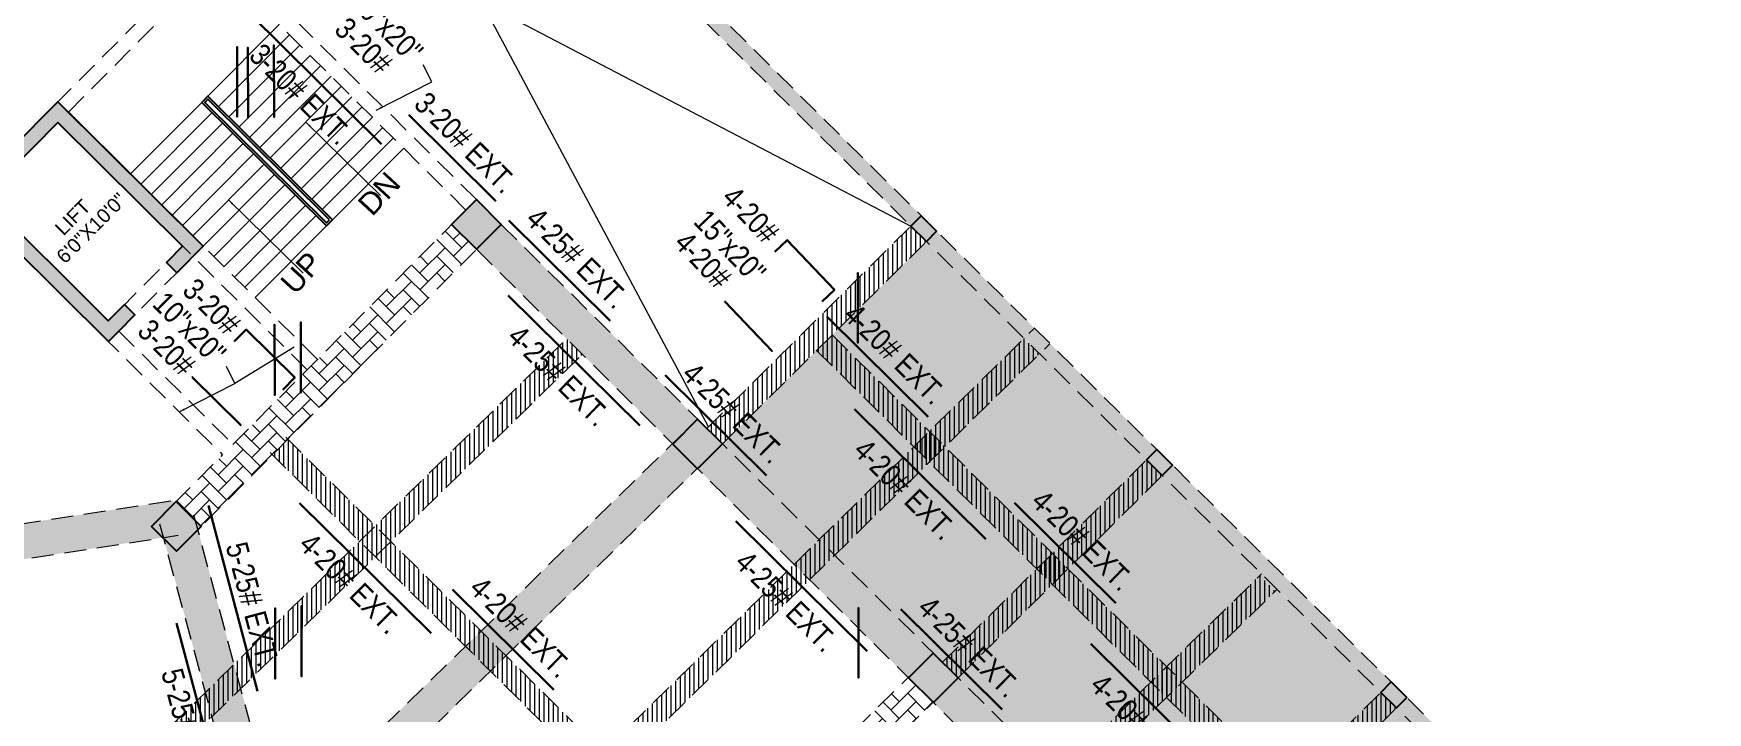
# Model space of a CAD drawing. Header units: inches. Extents: x -13956017 to 293115509, y -946740 to -305538.
# Drawn here: x 1184514 to 1185658, y -913931 to -913467 of the extents above; entities that cross this region are included whole.
import ezdxf

# ---------------------------------------------------------------- set-up
doc = ezdxf.new("R2010")
doc.units = ezdxf.units.IN
doc.header["$LTSCALE"] = 6
doc.linetypes.add('CONTINOUS', pattern=[2000000.0, 1000000.0, 1000000.0])
doc.linetypes.add('DASHED2', pattern=[0.375, 0.25, -0.125])
for name, color, linetype in [('A-CUTOUT', 3, 'CONTINOUS'), ('CELLING', 251, 'Continuous'), ('COLL SIZE', 160, 'Continuous'), ('DIM', 7, 'Continuous'), ('door', 5, 'Continuous'), ('E-WIRING', 251, 'Continuous'), ('FITTING', 24, 'Continuous'), ('TW', 5, 'Continuous')]:
    doc.layers.add(name, color=color, linetype=linetype)
for name, color, linetype, lineweight in [('column', 240, 'Continuous', 25), ('Hatch', 251, 'Continuous', 0), ('REINF', 5, 'Continuous', 30), ('v.b', 200, 'Continuous', 5), ('W', 250, 'Continuous', 5), ('wall', 7, 'Continuous', 30), ('wall new', 3, 'Continuous', 25)]:
    doc.layers.add(name, color=color, linetype=linetype, lineweight=lineweight)
doc.styles.add('ARI', font='arial.ttf')
doc.styles.add('IQ', font='ARIALN.TTF')
doc.dimstyles.new('Copy(2) of AA', dxfattribs={"dimtxt": 12, "dimasz": 4, "dimexe": 0.18, "dimexo": 0, "dimgap": 0.09, "dimtad": 0, "dimdec": 0, "dimzin": 0, "dimdsep": 46, "dimlunit": 3, "dimtxsty": 'ARI', "dimblk": 'OBLIQUE', "dimcen": 0.09, "dimclrd": 7, "dimclre": 7, "dimclrt": 7, "dimadec": 0, "dimazin": 0, "dimtfac": 1, "dimtdec": 0, "dimtofl": 0, "dimtmove": 0, "dimatfit": 3, "dimfxl": 1, "dimtolj": 1, "dimtzin": 0, "dimlwd": 5, "dimlwe": 5, "dimarcsym": 0})
pattern_1 = [(45, (44661.9175, -12869.1655), (0, 11.494727835), [24.384, -8.128]), (135, (44667.665, -12863.418), (1e-15, 11.494727835), [24.384, -8.128])]
pattern_2 = [(90, (53435.826, -12869.1655), (-3.175, 0), [])]
pattern_3 = [(0, (-27.8192783, 2.9401021), (0, 0.001397), [0.001016, -0.000381]), (90, (-27.8192783, 2.9401021), (-0.001397, 0), [0.001016, -0.000381])]

# ---------------------------------------------------------------- blocks, each defined once
blk = doc.blocks.new('_Oblique')
at = {"layer": 'DIM', "color": 0, "lineweight": -2}
blk.add_line((-0.5, -0.5), (0.5, 0.5), dxfattribs=at)
blk = doc.blocks.new('sdfdsf')
at = {"lineweight": -3}
blk.add_hatch(color=7, dxfattribs=at).paths.add_polyline_path([(23236.7, 14983.3), (23242.1, 14983.3), (23242.1, 15029.5), (23236.7, 15029.5)])
at = {"layer": 'Hatch'}
h = blk.add_hatch(dxfattribs=at)
h.set_pattern_fill('ANGLE', color=5, scale=0.0002)
h.set_pattern_definition(pattern_3)
h.paths.add_polyline_path([(23236.4, 15029.5), (23242.4, 15029.5), (23242.4, 15030.4), (23236.4, 15030.4)])
h = blk.add_hatch(dxfattribs=at)
h.set_pattern_fill('ANGLE', color=5, scale=0.0002)
h.set_pattern_definition(pattern_3)
h.paths.add_polyline_path([(23236.4, 14983.3), (23242.4, 14983.3), (23242.4, 14982.4), (23236.4, 14982.4)])
for p, q in [((23242.4, 15030.4), (23236.4, 14982.4)), ((23242.4, 14982.4), (23236.4, 15030.4))]:
    blk.add_line(p, q)
at = {"layer": 'CELLING', "color": 5}
for points in [[(23236.4, 14982.4), (23242.4, 14982.4), (23242.4, 15030.4), (23236.4, 15030.4)], [(23242.4, 15029.5), (23236.4, 15029.5), (23236.4, 15030.4), (23242.4, 15030.4)], [(23236.4, 15029.5), (23242.4, 15029.5), (23242.4, 15030.4), (23236.4, 15030.4)], [(23236.7, 14983.3), (23242.1, 14983.3), (23242.1, 15029.5), (23236.7, 15029.5)], [(23236.4, 14983.3), (23242.4, 14983.3), (23242.4, 14982.4), (23236.4, 14982.4)], [(23236.4, 14983.3), (23242.4, 14983.3), (23242.4, 14982.4), (23236.4, 14982.4)]]:
    blk.add_lwpolyline(points, close=True, dxfattribs=at)

msp = doc.modelspace()

# ---------------------------------------------------------------- hatches: boundary and pattern name
at = {"layer": 'A-CUTOUT', "lineweight": 0, "ltscale": 0.3}
h = msp.add_hatch(dxfattribs=at)
h.set_pattern_fill('AR-BRSTD', color=256, scale=0.08)
h.set_pattern_definition([(0, (44661.9175, -12869.1655), (0, 5.419344), []), (90, (44661.9175, -12869.1655), (-8.128, 5.419344), [5.419344, -5.419344])])
h.paths.add_polyline_path([(1184833.6, -913597.3), (1185551.4, -914310), (1185539.9, -914332.5), (1185534.5, -914327.1), (1184816.7, -913614.3)])
at = {"layer": 'COLL SIZE', "lineweight": 25, "ltscale": 100}
h = msp.add_hatch(color=256, dxfattribs=at)
h.dxf.hatch_style = 1
h.paths.add_polyline_path([(1185124.1, -913609.1), (1185113.4, -913598.5), (1185120.5, -913591.4), (1185131.1, -913602)])
h = msp.add_hatch(color=256, dxfattribs=at)
h.dxf.hatch_style = 1
h.paths.add_polyline_path([(1185285.2, -913769), (1185274.6, -913758.4), (1185281.6, -913751.3), (1185292.3, -913761.9)])
h = msp.add_hatch(color=256, dxfattribs=at)
h.dxf.hatch_style = 1
h.paths.add_polyline_path([(1185445.3, -913927.9), (1185434.6, -913917.3), (1185441.7, -913910.2), (1185452.3, -913920.8)])
at = {"layer": 'column', "ltscale": 10}
h = msp.add_hatch(color=256, dxfattribs=at)
h.dxf.hatch_style = 1
h.paths.add_polyline_path([(1184576.2, -913652.2), (1184565.1, -913663.3), (1184480, -913578.7), (1184530.7, -913527.6), (1184615.9, -913612.2), (1184604.8, -913623.3), (1184611.9, -913630.4), (1184630, -913612.1), (1184530.7, -913513.5), (1184465.8, -913578.8), (1184565.2, -913677.4), (1184572.2, -913670.3), (1184583.3, -913659.2)])
h = msp.add_hatch(color=256, dxfattribs=at)
h.dxf.hatch_style = 1
h.paths.add_polyline_path([(1184799.7, -913597.4), (1184816.6, -913580.4), (1184833.6, -913597.3), (1184816.7, -913614.3)])
h = msp.add_hatch(color=256, dxfattribs=at)
h.dxf.hatch_style = 1
h.paths.add_polyline_path([(1184950.8, -913747.5), (1184967.7, -913730.5), (1184984.8, -913747.4), (1184967.8, -913764.4)])
h = msp.add_hatch(color=256, dxfattribs=at)
h.dxf.hatch_style = 1
h.paths.add_polyline_path([(1184594.6, -913803.9), (1184611.5, -913786.9), (1184628.6, -913803.8), (1184611.7, -913820.8)])
h = msp.add_hatch(color=256, dxfattribs=at)
h.dxf.hatch_style = 1
h.paths.add_polyline_path([(1185111.9, -913907.4), (1185128.8, -913890.4), (1185145.8, -913907.3), (1185128.9, -913924.3)])
at = {"layer": 'door', "lineweight": 0, "ltscale": 0.3}
h = msp.add_hatch(dxfattribs=at)
h.set_pattern_fill('AR-HBONE', color=256, scale=0.08)
h.set_pattern_definition(pattern_1)
h.paths.add_polyline_path([(1184618.9, -913779.4), (1184799.7, -913597.4), (1184816.7, -913614.3), (1184628.6, -913803.8), (1184611.5, -913786.9)])
h = msp.add_hatch(dxfattribs=at)
h.set_pattern_fill('AR-HBONE', color=256, scale=0.08)
h.set_pattern_definition(pattern_1)
h.paths.add_polyline_path([(1184911.6, -913785.5), (1184950.8, -913747.5), (1184967.8, -913764.4), (1184675.7, -914050.5), (1184326.9, -914243.8), (1184169.6, -914330.9), (1183936.8, -914455.8), (1183234.3, -914744.6), (1183225.2, -914722.5), (1183925.5, -914434.7), (1184109.5, -914335.9), (1184260.3, -914253.2), (1184401.7, -914174.9), (1184656.3, -914033.8), (1184687, -914005.5)])
h = msp.add_hatch(dxfattribs=at)
h.set_pattern_fill('AR-HBONE', color=256, scale=0.08)
h.set_pattern_definition([(45, (53435.826, -12869.1655), (0, 11.494727835), [24.384, -8.128]), (135, (53441.5734, -12863.418), (1e-15, 11.494727835), [24.384, -8.128])])
h.paths.add_polyline_path([(1184509.6, -915153.6), (1184915.4, -914363.7), (1184843.9, -914211.4), (1184662.3, -914031.8), (1184602.9, -913811.4), (1184377.4, -913846.4), (1183940, -914088.7), (1183917.8, -914102.8), (1183716.8, -914243.8), (1183707.1, -914218.9), (1183902.2, -914082.2), (1184370.5, -913822.8), (1184609.2, -913786.2), (1184624.6, -913799.8), (1184683.8, -914019.3), (1184860.5, -914194.7), (1184864.6, -914199.1), (1184940.5, -914367.4), (1184530.9, -915164.6)])
h = msp.add_hatch(dxfattribs=at)
h.set_pattern_fill('AR-HBONE', color=256, scale=0.08)
h.set_pattern_definition(pattern_1)
h.paths.add_polyline_path([(1184839.5, -914173.9), (1185111.9, -913907.4), (1185128.7, -913924.1), (1184856.5, -914190.8)])
at = {"layer": 'FITTING', "lineweight": 0, "ltscale": 0.3}
h = msp.add_hatch(dxfattribs=at)
h.set_pattern_fill('ANSI31', color=256, angle=45)
h.set_pattern_definition(pattern_2)
h.paths.add_polyline_path([(1184994.1, -913738.1), (1185124.1, -913609.1), (1185113.5, -913598.4), (1184974.1, -913736.8), (1184984.8, -913747.3)])
h = msp.add_hatch(dxfattribs=at)
h.set_pattern_fill('ANSI31', color=256, angle=45)
h.set_pattern_definition(pattern_2)
h.paths.add_polyline_path([(1184852.2, -913701.1), (1184878.3, -913675.5), (1184889, -913686.4), (1184602.8, -913966.4), (1184604.4, -913949.3), (1184601.7, -913946.5)])
h = msp.add_hatch(dxfattribs=at)
h.set_pattern_fill('ANSI31', color=256, angle=45)
h.set_pattern_definition([(90, (53512.9994, -12947.939), (-3.175, 0), [])])
h.paths.add_polyline_path([(1184772.8, -914107.6), (1185201.5, -913685.8), (1185190.8, -913675.2), (1184762.1, -914097.1)])
h = msp.add_hatch(dxfattribs=at)
h.set_pattern_fill('ANSI31', color=256, angle=45)
h.set_pattern_definition(pattern_2)
h.paths.add_polyline_path([(1185064, -913677.1), (1185602.1, -914211.4), (1185594.9, -914225.4), (1185049.1, -913683.5), (1185059.8, -913672.9)])
h = msp.add_hatch(dxfattribs=at)
h.set_pattern_fill('ANSI31', color=256, angle=45)
h.set_pattern_definition(pattern_2)
h.paths.add_polyline_path([(1184693.4, -913770.9), (1184677.2, -913754.8), (1184687.8, -913744.2), (1185144.5, -914197.7), (1185133.5, -914207.9)])
h = msp.add_hatch(dxfattribs=at)
h.set_pattern_fill('ANSI31', color=256, angle=45)
h.set_pattern_definition([(90, (53596.9025, -13029.1136), (-3.175, 0), [])])
h.paths.add_polyline_path([(1185155.2, -913898.1), (1185285.2, -913769), (1185274.6, -913758.4), (1185135.2, -913896.7), (1185145.9, -913907.3)])
h = msp.add_hatch(dxfattribs=at)
h.set_pattern_fill('ANSI31', color=256, angle=45)
h.set_pattern_definition([(90, (53674.2394, -13108.19), (-3.175, 0), [])])
h.paths.add_polyline_path([(1184907.5, -914293.9), (1185362.5, -913848.1), (1185351.9, -913837.4), (1184900.9, -914279.3)])
h = msp.add_hatch(dxfattribs=at)
h.set_pattern_fill('ANSI31', color=256, angle=45)
h.set_pattern_definition([(90, (53756.9727, -13188.0572), (-3.175, 0), [])])
h.paths.add_polyline_path([(1185315.2, -914057), (1185445.2, -913928), (1185434.7, -913917.3), (1185295.3, -914055.7), (1185305.9, -914066.2)])
at = {"layer": 'wall', "lineweight": 5, "ltscale": 6}
h = msp.add_hatch(dxfattribs=at)
h.set_pattern_fill('AR-HBONE', color=252, scale=0.09)
h.set_pattern_definition([(45, (11759.273, -12731.987), (0, 12.931568814), [27.432, -9.144]), (135, (11765.739, -12725.521), (1e-15, 12.931568814), [27.432, -9.144])])
h.paths.add_polyline_path([(1184821.2, -915485.9), (1185456.4, -914249.5), (1185467, -914226.2), (1184984.8, -913747.4), (1185124.1, -913609.1), (1185645.5, -914126.7), (1184927.3, -915524.6), (1184801.3, -915524.6)])
at = {"layer": 'wall new', "lineweight": 9, "ltscale": 6}
h = msp.add_hatch(dxfattribs=at)
h.set_pattern_fill('AR-CONC', color=256, scale=0.06)
h.set_pattern_definition([(50, (63172.558, -12869.1655), (10.93108014, -0.95634513), [1.143, -12.573]), (355, (63172.558, -12869.165), (-2.114605285, 11.46341071), [0.9144, -10.05843505]), (100.4514447, (63173.469, -12869.245), (8.816474825, 10.507065115), [0.97140053, -10.68541468]), (46.1842, (63172.558, -12866.117), (16.26474245, -2.52253968), [1.7145, -18.8595]), (96.6355576, (63173.913, -12866.328), (14.24424804, 14.84556748), [1.45710139, -16.02813649]), (351.1841512, (63172.558, -12866.117), (14.24424804, 14.84556748), [1.37159802, -15.08758392]), (21, (63174.082, -12866.8795), (9.096863476, -6.13591189), [1.143, -12.573]), (326, (63174.082, -12866.88), (3.7081217, 11.05127797), [0.9144, -10.0584]), (71.451445, (63174.84, -12867.391), (12.80498516, 4.91536613), [0.97140053, -10.68539626]), (37.5, (63172.5577, -12869.1655), (0.185316195, 5.073302332), [0, -9.93648, 0, -10.2108, 0, -10.0965]), (7.5, (63172.5577, -12869.1655), (4.00917975, 6.01083449), [0, -5.82168, 0, -9.70788, 0, -3.8481]), (327.5, (63169.159, -12869.1655), (8.13543571, -0.34372464), [0, -3.81, 0, -11.8872, 0, -15.7734]), (317.5, (63167.635, -12869.1655), (8.887750883, 1.525589462), [0, -4.953, 0, -7.89432, 0, -11.2014])])
h.paths.add_polyline_path([(1184368.2, -915533.4), (1184499.3, -915551.8), (1184608, -915545.5), (1184722.6, -915538.9), (1184796.1, -915534.6), (1184933.4, -915534.6), (1185657.8, -914124.9), (1184527.2, -913002.2), (1183874.6, -913269.7), (1183933.8, -913413.2), (1182845.6, -913858.7), (1183570.9, -915630.7), (1183888.1, -915567.7), (1184187.7, -915508.1)])
h.paths.add_polyline_path([(1184369.5, -915523.5), (1184499.7, -915541.7), (1184607.4, -915535.5), (1184722.1, -915528.9), (1184795.8, -915524.6), (1184927.3, -915524.6), (1185645.6, -914126.8), (1184524.9, -913014), (1183887.6, -913275.2), (1183946.9, -913418.7), (1182858.7, -913864.1), (1183578, -915621.5), (1183885.7, -915557.5), (1184185.7, -915497.8)], flags=16)

# ---------------------------------------------------------------- linework, layer by layer
at = {"layer": 'COLL SIZE', "lineweight": 25, "ltscale": 100}
for points, elevation in [([(1185124.1, -913609.1), (1185113.4, -913598.5), (1185120.5, -913591.4), (1185131.1, -913602), (1185124.1, -913609.1)], -4169.2), ([(1185285.2, -913769), (1185274.6, -913758.4), (1185281.6, -913751.3), (1185292.3, -913761.9), (1185285.2, -913769)], -4170.7), ([(1185445.3, -913927.9), (1185434.6, -913917.3), (1185441.7, -913910.2), (1185452.3, -913920.8), (1185445.3, -913927.9)], -84.6)]:
    msp.add_lwpolyline(points, dxfattribs=dict(at, elevation=elevation))
at = {"layer": 'column', "ltscale": 10}
for p, q in [((1184537.8, -913520.5, 3884.5), (1184630, -913612.1, 3884.5)), ((1184530.7, -913527.6, 3884.5), (1184615.9, -913612.2, 3884.5))]:
    msp.add_line(p, q, dxfattribs=at)
for points, elevation in [([(1184576.2, -913652.2), (1184565.1, -913663.3), (1184480, -913578.7), (1184530.7, -913527.6), (1184615.9, -913612.2), (1184604.8, -913623.3), (1184611.9, -913630.4), (1184630, -913612.1), (1184530.7, -913513.5), (1184465.8, -913578.8), (1184565.2, -913677.4), (1184572.2, -913670.3), (1184572.2, -913670.3), (1184583.3, -913659.2), (1184576.2, -913652.2)], 3884.5), ([(1184799.7, -913597.4), (1184816.6, -913580.4), (1184833.6, -913597.3), (1184816.7, -913614.3), (1184799.7, -913597.4)], -84.6), ([(1184950.8, -913747.5), (1184967.7, -913730.5), (1184984.8, -913747.4), (1184967.8, -913764.4), (1184950.8, -913747.5)], -84.6), ([(1184594.6, -913803.9), (1184611.5, -913786.9), (1184628.6, -913803.8), (1184611.7, -913820.8), (1184594.6, -913803.9)], -84.6), ([(1185111.9, -913907.4), (1185128.8, -913890.4), (1185145.8, -913907.3), (1185128.9, -913924.3), (1185111.9, -913907.4)], -84.6)]:
    msp.add_lwpolyline(points, dxfattribs=dict(at, elevation=elevation))
at = {"layer": 'REINF', "ltscale": 0.3}
for p, q in [((1184662, -913453.5, 4865), (1184751.8, -913542.5, 4865)), ((1184770.4, -913522.4, 8249.7), (1184830, -913581.4, 8249.7)), ((1184838.8, -913594.6, 8834.1), (1184908.1, -913663.2, 8834.1)), ((1184838.4, -913646, 980.5), (1184928.2, -913734.9, 980.5)), ((1185056, -913660.2, 6662.5), (1185125.2, -913728.8, 6662.5)), ((1184945.5, -913700.5, 8635.2), (1185014.8, -913769.1, 8635.2)), ((1185074.9, -913723.7, 980.5), (1185164.7, -913812.6, 980.5)), ((1184633.5, -913789.6, -5842.5), (1184667.1, -913916.4, -5842.5)), ((1184695.8, -913788, 980.5), (1184785.6, -913876.9, 980.5)), ((1185184.3, -913787.6, 6655.9), (1185253.5, -913856.2, 6655.9)), ((1184993.8, -913800.3, 980.5), (1185083.6, -913889.2, 980.5)), ((1184800.3, -913847, 11593.1), (1184869.6, -913915.6, 11593.1)), ((1184611.8, -913870, -8278.6), (1184645.4, -913996.9, -8278.6)), ((1185106.6, -913860.4, 8635.2), (1185175.8, -913929, 8635.2)), ((1185236.5, -913884.2, 980.5), (1185326.3, -913973.1, 980.5))]:
    msp.add_line(p, q, dxfattribs=at)
for points, elevation in [([(1185020.5, -913616.1), (1185029, -913608.1), (1185061.2, -913642), (1185052.8, -913650)], -679.5), ([(1184986.4, -913650), (1184986.4, -913650), (1185018.7, -913683.9), (1185018.7, -913683.9)], -679.5), ([(1184651.1, -913677.4), (1184659.4, -913669.2), (1184692.5, -913702.1), (1184684.3, -913710.4)], -3884.5), ([(1184622.5, -913701.7), (1184622.5, -913701.7), (1184655.7, -913734.6), (1184655.7, -913734.6)], -3884.5)]:
    msp.add_lwpolyline(points, dxfattribs=dict(at, elevation=elevation))
at = {"layer": 'TW', "ltscale": 10, "elevation": 3884.5}
msp.add_lwpolyline([(1184718.3, -913594.2), (1184633.2, -913509.6), (1184629, -913513.9), (1184714.1, -913598.4), (1184718.3, -913594.2)], dxfattribs=at)
msp.add_lwpolyline([(1184716.2, -913594.2), (1184633.2, -913511.7), (1184631.1, -913513.9), (1184714.1, -913596.3)], close=True, dxfattribs=at)
at = {"layer": 'v.b', "linetype": 'DASHED2', "ltscale": 10}
for p, q in [((1184527.2, -913002.2, -4113), (1185657.8, -914124.9, -4171.1)), ((1184524.9, -913014, -4113), (1185645.6, -914126.8, -4170.6)), ((1184646.3, -913411.3, 3884.5), (1184816.6, -913580.4, 3884.5)), ((1184465.8, -913578.8, 3884.5), (1184622.3, -913421.3, -84.6)), ((1184537.8, -913520.5, 3884.5), (1184639.2, -913418.4, 3884.5)), ((1184639.2, -913418.4, 3884.5), (1184809.5, -913587.5, 3884.5)), ((1184537.8, -913520.5, 3884.5), (1184708.1, -913689.7, 3884.5)), ((1184480, -913578.7, 3884.5), (1184530.7, -913527.6, 3884.5)), ((1184530.7, -913527.6, 3884.5), (1184701, -913696.7, 3884.5)), ((1184465.8, -913578.8, 3884.5), (1184643.2, -913754.9, 3884.5)), ((1184480, -913578.7, 3884.5), (1184565.1, -913663.3, 3884.5)), ((1184650.3, -913747.8, 3884.5), (1184809.5, -913587.5, 3884.5)), ((1184615.2, -913817.3, -84.6), (1184826.6, -913604.4, -84.6)), ((1184833.6, -913597.3, -84.6), (1185551.4, -914310, 3884.5)), ((1184974.1, -913736.8, -83.1), (1185113.5, -913598.4, -4169.2)), ((1184615.9, -913612.2, 3884.5), (1184565.1, -913663.3, 3884.5)), ((1184630, -913612.1, 3884.5), (1184565.2, -913677.4, 3884.5)), ((1184604.8, -913623.3, 3884.5), (1184615.9, -913612.2, 3884.5)), ((1184611.9, -913630.4, 3884.5), (1184630, -913612.1, 3884.5)), ((1184816.7, -913614.3, -84.6), (1185534.5, -914327.1, 3884.5)), ((1184984.7, -913747.4, -83.1), (1185124.1, -913609.1, -4169.2)), ((1184604.8, -913623.3, 3884.5), (1184611.9, -913630.4, 3884.5)), ((1184565.1, -913663.3, 3884.5), (1184576.2, -913652.2, 3884.5)), ((1184576.2, -913652.2, 3884.5), (1184583.3, -913659.2, 3884.5)), ((1184572.2, -913670.3, 3884.5), (1184583.3, -913659.2, 3884.5)), ((1184572.2, -913670.3, 3884.5), (1184650.3, -913747.8, 3884.5)), ((1184591.6, -913956.4, -84.6), (1184878.3, -913675.5, -84.6)), ((1184745, -914113.8, -84.6), (1185198, -913668.2, -84.6)), ((1185059.8, -913672.9, -2100.7), (1185602.1, -914211.4, -2128.6)), ((1184602.8, -913966.4, -84.6), (1184889, -913686.1, -84.6)), ((1184755.6, -914124.4, -84.6), (1185208.4, -913678.9, -84.6)), ((1185049.1, -913683.5, -2100.7), (1185594.9, -914225.4, -2128.8)), ((1184657, -914034.9, -84.6), (1184967.7, -913730.5, -84.6)), ((1184686.3, -913742.8, 3884.5), (1185144.5, -914197.7, 669.4)), ((1184594.6, -913803.9, 3884.5), (1184643.2, -913754.9, 3884.5)), ((1184674, -914051.8, -84.6), (1184984.8, -913747.4, -84.6)), ((1184675.8, -913753.4, 3884.5), (1185134, -914208.4, 669.4)), ((1185135.2, -913896.7, -86.1), (1185274.6, -913758.3, -4172.2)), ((1185145.8, -913907.3, -84.6), (1185285.2, -913769, -4170.7)), ((1184370.5, -913822.8, -174.8), (1184609.2, -913786.2, 3884.5)), ((1184685.9, -914027.1, -84.6), (1184623.6, -913796.1, 3884.5)), ((1184379.4, -913845.7, -84.6), (1184612.9, -913809.9, 3884.5)), ((1184662.8, -914033.3, -84.6), (1184600.4, -913802.3, 3884.5)), ((1184900.1, -914280.1, -84.6), (1185353.1, -913836.3, -84.6)), ((1184910.6, -914290.8, -84.6), (1185363.6, -913847, -84.6)), ((1184818, -914194.9, -84.6), (1185128.8, -913890.4, -84.6)), ((1184835.1, -914211.8, -84.6), (1185145.8, -913907.3, -84.6)), ((1185295.3, -914055.6, 4001.5), (1185434.7, -913917.3, -84.6)), ((1185305.9, -914066.3, 4001.5), (1185445.3, -913927.9, -84.6))]:
    msp.add_line(p, q, dxfattribs=at)
at = {"layer": 'W', "ltscale": 10}
for p, q in [((1184975.2, -913735.7, -175.5), (1184663.2, -913151.3, -4053.8)), ((1184524.8, -913290.7, -4053.8), (1185113.4, -913598.5, -4169.2)), ((1184633.2, -913509.6, 3884.5), (1184681.8, -913460.6, 3884.5)), ((1184640.3, -913516.7, 3884.5), (1184688.9, -913467.7, 3884.5)), ((1184647.4, -913523.7, 3884.5), (1184696, -913474.7, 3884.5)), ((1184654.5, -913530.7, 3884.5), (1184703.1, -913481.8, 3884.5)), ((1184661.6, -913537.8, 3884.5), (1184710.2, -913488.8, 3884.5)), ((1184668.7, -913544.8, 3884.5), (1184717.3, -913495.9, 3884.5)), ((1184675.8, -913551.9, 3884.5), (1184724.4, -913502.9, 3884.5)), ((1184580.3, -913562.8, 3884.5), (1184629, -913513.9, 3884.5)), ((1184682.9, -913558.9, 3884.5), (1184731.5, -913510, 3884.5)), ((1184587.4, -913569.9, 3884.5), (1184636.1, -913520.9, 3884.5)), ((1184690, -913566, 3884.5), (1184738.6, -913517, 3884.5)), ((1184697, -913573, 3884.5), (1184745.7, -913524.1, 3884.5)), ((1184594.5, -913576.9, 3884.5), (1184643.1, -913528, 3884.5)), ((1184601.6, -913584, 3884.5), (1184650.2, -913535, 3884.5)), ((1184704.1, -913580.1, 3884.5), (1184752.8, -913531.1, 3884.5)), ((1184711.2, -913587.1, 3884.5), (1184759.9, -913538.1, 3884.5)), ((1184608.7, -913591, 3884.5), (1184657.3, -913542, 3884.5)), ((1184615.8, -913598.1, 3884.5), (1184664.4, -913549.1, 3884.5)), ((1184718.3, -913594.2, 3884.5), (1184767, -913545.2, 3884.5)), ((1184622.9, -913605.1, 3884.5), (1184671.5, -913556.1, 3884.5)), ((1184630, -913612.1, 3884.5), (1184678.6, -913563.2, 3884.5)), ((1184637.1, -913619.2, 3884.5), (1184685.7, -913570.2, 3884.5)), ((1184644.2, -913626.2, 3884.5), (1184692.8, -913577.3, 3884.5)), ((1184651.3, -913633.3, 3884.5), (1184699.9, -913584.3, 3884.5)), ((1184658.4, -913640.3, 3884.5), (1184707, -913591.4, 3884.5)), ((1184665.5, -913647.4, 3884.5), (1184714.1, -913598.4, 3884.5))]:
    msp.add_line(p, q, dxfattribs=at)

# ---------------------------------------------------------------- block references
at = {"layer": 'E-WIRING', "extrusion": (0.999998, 0.002087, -2.60382e-06), "xscale": -1, "rotation": 90.08150096860264}
for p in [(-900996.9, 27082.8, 1182744.1), (-900997.5, 26936.8, 1182751.5), (-900995.8, 26773.5, 1182769.3), (-900996.2, 26591.2, 1182769.3), (-900997.1, 27213.1, 1182769.3), (-901152.3, 27354.2, 1183167.8), (-901185.3, 26787.5, 1182787.2), (-901185.6, 26605.2, 1182787.2), (-901186.9, 26962.5, 1182769.3), (-901187.2, 27160.4, 1182769.3), (-901379.3, 26787.2, 1182787.2), (-901379.6, 26604.9, 1182787.2), (-901380.9, 26962.3, 1182769.3), (-901381.2, 27160.1, 1182769.3), (-901381.4, 27353.9, 1183167.8)]:
    msp.add_blockref('sdfdsf', p, dxfattribs=at)

# ---------------------------------------------------------------- texts
at = {"layer": 'W', "style": 'IQ'}
for s, rotation, p in [('10"x20"', 315.1974, (1184729, -913446.3, -3884.5)), ('3-20#', 315.1974, (1184718.7, -913465.1, -3884.5)), ('3-20# EXT.', 315.2697, (1184660.4, -913483, 8487.2)), ('3-20# EXT.', 315.2697, (1184773.1, -913516.1, 4018.3)), ('4-20#', 313.5893, (1184983.4, -913580, -679.5)), ('4-25# EXT.', 315.2697, (1184849.3, -913595, 4687.3)), ('15"x20"', 313.5893, (1184964.2, -913596.1, -679.5)), ('4-20#', 313.5893, (1184950.8, -913611, -679.5)), ('3-20#', 315.1974, (1184614.9, -913643.5, -3884.5)), ('10"x20"', 315.1974, (1184594.4, -913652.6, -3884.5)), ('3-20#', 315.1974, (1184584.1, -913671.4, -3884.5)), ('4-20# EXT.', 315.2697, (1185066.5, -913660.6, 2515.7)), ('4-25# EXT.', 315.2697, (1184836.8, -913675.5, 4602.7)), ('4-25# EXT.', 315.2697, (1184956, -913700.9, 4488.4)), ('4-20# EXT.', 315.2697, (1185073.3, -913753.2, 4602.7)), ('4-20# EXT.', 315.2697, (1185194.7, -913788, 2509.1)), ('4-20# EXT.', 315.2697, (1184694.3, -913817.5, 4602.7)), ('5-25# EXT.', 284.9592, (1184645.2, -913817.1, -4606.6)), ('4-25# EXT.', 315.2697, (1184992.2, -913829.8, 4602.7)), ('4-20# EXT.', 315.2697, (1184810.8, -913847.4, 7446.3)), ('4-25# EXT.', 315.2697, (1185117.1, -913860.9, 4488.4)), ('5-25# EXT.', 284.9592, (1184601.1, -913903.5, -4691.3)), ('4-20# EXT.', 315.2697, (1185234.9, -913913.7, 4602.7))]:
    msp.add_text(s, height=15, rotation=rotation, dxfattribs=at).set_placement(p)
at = {"layer": 'W', "ltscale": 10, "style": 'ARI'}
for s, p in [('LIFT', (1184534.5, -913605.6, -5165.1)), ('6\'0"X10\'0"', (1184535.5, -913624.8, -5165.1))]:
    msp.add_text(s, height=9.6, rotation=45.2698, dxfattribs=at).set_placement(p)
at = {"layer": 'wall', "lineweight": 25, "style": 'ARI'}
for s, p in [('DN', (1184745.4, -913592.5, -84.6)), ('UP', (1184692.6, -913646.2, -84.6))]:
    msp.add_text(s, height=15, rotation=47.2899, dxfattribs=at).set_placement(p)

# ---------------------------------------------------------------- leaders
at = {"layer": 'W', "lineweight": 30, "ltscale": 10}
for points in [[(1184700.1, -913527.4, 3884.5), (1184751, -913577.5, 3884.5)], [(1184647.2, -913580.6, 3884.5), (1184698.2, -913630.7, 3884.5)]]:
    msp.add_leader(points, dimstyle='Copy(2) of AA', override={"dimgap": 0.09, "dimtad": 0}, dxfattribs=at)
at = {"layer": 'wall', "color": 2, "ltscale": 6}
for points in [[(1184748.2, -913519.2, 3884.5), (1184786.2, -913499.9, 3884.5), (1184780.3, -913488.2, 3884.5)], [(1184692.2, -913681.2), (1184651.6, -913706.2)], [(1184613.6, -913725.5, 3884.5), (1184651.6, -913706.2, 3884.5), (1184645.8, -913694.5, 3884.5)]]:
    msp.add_leader(points, dimstyle='Copy(2) of AA', override={"dimgap": 0.09, "dimtad": 0, "dimfxl": 4, "dimarcsym": 1}, dxfattribs=at)

doc.saveas('drawing.dxf')
